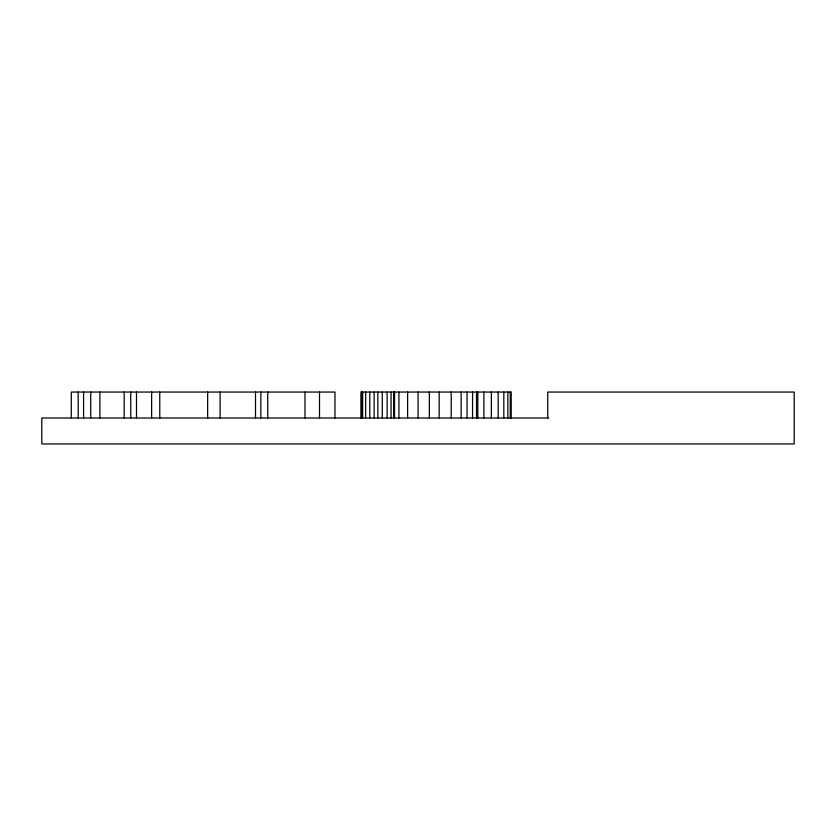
<?xml version="1.0" encoding="UTF-8"?>
<svg xmlns="http://www.w3.org/2000/svg" width="836" height="836" viewBox="0 0 836 836"><rect width="100%" height="100%" fill="white"/><g stroke="black" fill="none" stroke-linecap="round" stroke-linejoin="round"><path stroke-width="1.25" d="M548.625 418L41.8 418L41.8 443.947L794.2 443.947L794.2 392.053L547.726 392.053L547.726 418M511.193 418L511.193 392.053L360.922 392.053L360.922 418M510.273 392.053L510.273 418M507.849 392.053L507.849 418M503.815 392.053L503.815 418M498.172 392.053L498.172 418M491.369 392.053L491.369 418M483.877 392.053L483.877 418M477.826 392.053L477.826 418M476.51 392.053L476.51 418M472.549 392.053L472.549 418M467.052 392.053L467.052 418M461.148 392.053L461.148 418M451.21 392.053L451.21 418M439.182 392.053L439.182 418M429.338 392.053L429.338 418M418.063 392.053L418.063 418M407.613 392.053L407.613 418M398.939 392.053L398.939 418M394.529 392.053L394.529 418M393.662 392.053L393.662 418M391.049 392.053L391.049 418M387.12 392.053L387.12 418M382.292 392.053L382.292 418M377.851 392.053L377.851 418M374.131 392.053L374.131 418M369.794 392.053L369.794 418M365.666 392.053L365.666 418M362.657 392.053L362.657 418M362.27 392.053L362.27 418M361.643 392.053L361.643 418M334.975 418L334.975 392.053L71.279 392.053L71.279 418M319.509 392.053L319.509 418M304.983 392.053L304.983 418M267.729 392.053L267.729 418M260.853 392.053L260.853 418M255.513 392.053L255.513 418M220.119 392.053L220.119 418M207.652 392.053L207.652 418M159.77 392.053L159.77 418M151.629 392.053L151.629 418M136.498 392.053L136.498 418M130.74 392.053L130.74 418M124.198 392.053L124.198 418M99.881 392.053L99.881 418M90.727 392.053L90.727 418M83.579 392.053L83.579 418M78.197 392.053L78.197 418"/></g></svg>
